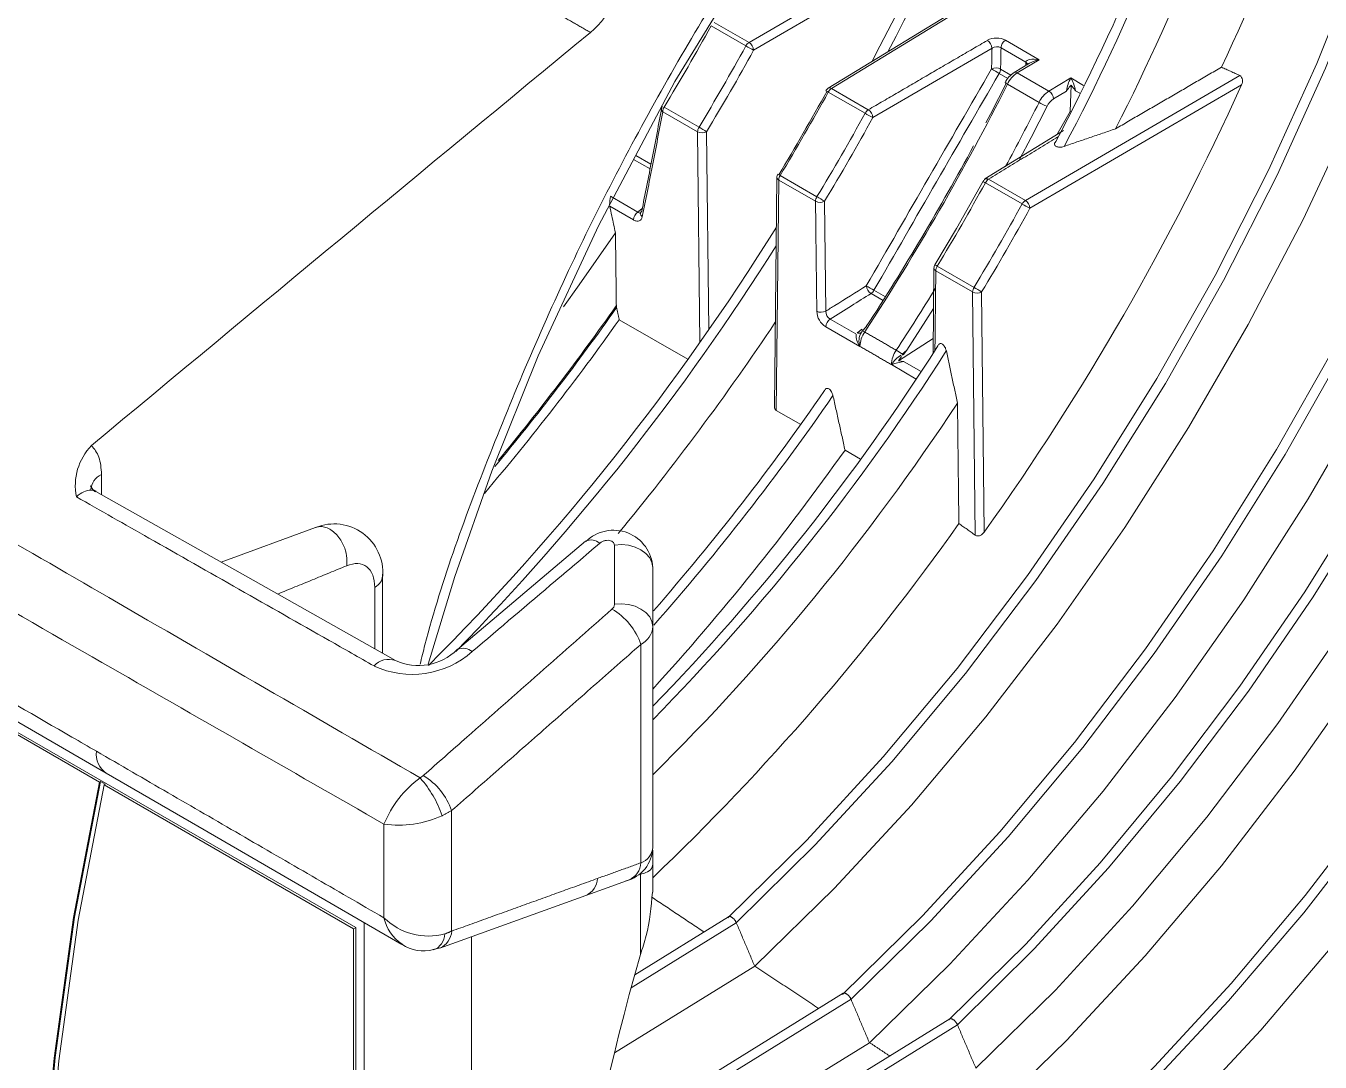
# Model space of a CAD drawing. Extents: x 8 to 113, y 2 to 87.
# Drawn here: x 25.463 to 27.49, y 62.388 to 64.01 of the extents above; entities that cross this region are included whole.
import ezdxf

# ---------------------------------------------------------------- set-up
doc = ezdxf.new("R2010")
doc.units = 0
doc.header["$MEASUREMENT"] = 0
doc.layers.add('OBJECT', color=7, linetype='CONTINUOUS')

msp = doc.modelspace()

# ---------------------------------------------------------------- linework, layer by layer
at = {"layer": 'OBJECT', "linetype": 'Continuous', "lineweight": 15}
for p, q in [((26.5959, 63.9845), (26.8866, 64.1541)), ((26.8763, 64.1318), (26.603, 63.9724)), ((27.0324, 64.104), (26.7198, 63.9128)), ((27.0391, 64.1046), (26.7249, 63.9123)), ((26.5908, 63.979), (26.5363, 64.0105)), ((26.5414, 64.016), (26.5959, 63.9845)), ((26.9973, 63.988), (27.0502, 63.9575)), ((26.9763, 63.9757), (26.7896, 63.867)), ((27.0292, 63.9537), (26.9904, 63.9761)), ((27.0351, 63.9519), (27.0109, 63.9375)), ((27.0502, 63.9575), (27.0159, 63.937)), ((27.029, 63.9482), (27.0291, 63.9529)), ((27.0292, 63.9537), (27.0291, 63.9529)), ((27.0321, 63.9492), (27.0321, 63.9492)), ((27.0013, 63.9282), (26.9876, 63.9361)), ((26.9897, 63.9428), (27.006, 63.9334)), ((27.0159, 63.937), (27.0654, 63.9084)), ((27.0285, 63.7371), (27.3642, 63.9329)), ((27.0654, 63.9084), (27.0997, 63.9289)), ((27.0997, 63.9289), (27.1197, 63.9173)), ((26.7774, 63.8736), (26.7199, 63.9068)), ((26.7249, 63.9123), (26.7825, 63.8791)), ((27.0499, 63.8907), (27.0004, 63.9193)), ((27.367, 63.9183), (27.0356, 63.725)), ((27.0928, 63.9082), (27.0726, 63.8962)), ((27.0928, 63.9082), (27.0928, 63.9087)), ((27.0988, 63.8765), (27.1, 63.9176)), ((27.1137, 63.9049), (27.1069, 63.9088)), ((26.463, 63.8834), (26.5175, 63.8519)), ((26.5152, 63.8446), (26.4607, 63.8761)), ((27.0776, 63.8399), (27.0988, 63.8765)), ((27.0996, 63.876), (27.0988, 63.8765)), ((26.5187, 63.5149), (26.5152, 63.8446)), ((26.5293, 63.8447), (26.5326, 63.5347)), ((27.0884, 63.8465), (26.9651, 63.7712)), ((26.4408, 63.7865), (26.415, 63.8014)), ((26.4183, 63.8075), (26.4422, 63.7937)), ((26.6394, 63.7732), (26.6356, 63.4143)), ((26.6423, 63.769), (26.6385, 63.4084)), ((26.6999, 63.7358), (26.6423, 63.769)), ((26.6446, 63.7763), (26.7022, 63.743)), ((27.0234, 63.7316), (26.9659, 63.7648)), ((26.9709, 63.7703), (27.0285, 63.7371)), ((26.3787, 63.7436), (26.4217, 63.7188)), ((26.4147, 63.7066), (26.3777, 63.728)), ((26.714, 63.7358), (26.7159, 63.5637)), ((26.9459, 63.5938), (26.8883, 63.627)), ((26.8906, 63.6343), (26.9481, 63.601)), ((26.8058, 63.5805), (26.7868, 63.5914)), ((26.7914, 63.5965), (26.8094, 63.5861)), ((26.9499, 63.213), (26.9459, 63.5938)), ((26.9599, 63.5938), (26.9639, 63.2177)), ((26.3926, 63.5503), (26.4999, 63.4884)), ((26.7694, 63.5085), (26.716, 63.5393)), ((26.7227, 63.5514), (26.7629, 63.5282)), ((26.8299, 63.4862), (26.8841, 63.5207)), ((26.8577, 63.4575), (26.8189, 63.48)), ((26.8388, 63.4844), (26.8653, 63.469)), ((26.6385, 63.4084), (26.6767, 63.3863)), ((26.7461, 63.3462), (26.7705, 63.3322)), ((25.917, 63.2249), (25.7693, 63.1706)), ((26.3398, 63.2034), (26.1394, 63.0339)), ((26.022, 63.028), (26.022, 63.1518)), ((26.0098, 63.0349), (26.0098, 63.131)), ((26.445, 63.0697), (26.445, 62.7242)), ((26.4264, 63.0419), (26.4264, 62.6999)), ((25.3813, 62.9606), (25.5892, 62.8403)), ((25.5786, 62.8261), (25.446, 62.9027)), ((25.9799, 62.5986), (25.4496, 62.9047)), ((25.58, 62.827), (25.5786, 62.8261)), ((25.5873, 62.8228), (25.58, 62.827)), ((25.5873, 62.8228), (25.5859, 62.822)), ((25.9764, 62.5965), (25.5859, 62.822)), ((26.1301, 62.7816), (26.1301, 62.5929)), ((26.0241, 62.6137), (26.0241, 62.7605)), ((26.445, 62.6537), (26.445, 62.697)), ((26.4256, 62.5563), (26.4256, 62.6822)), ((26.1118, 62.5663), (26.3403, 62.6488)), ((25.993, 60.4217), (25.993, 62.6064)), ((26.5759, 62.606), (26.4112, 62.5043)), ((26.5637, 62.6154), (26.4167, 62.5246)), ((25.9764, 62.5965), (25.9799, 62.5986)), ((25.9764, 60.4531), (25.9764, 62.5965)), ((25.9799, 60.4551), (25.9799, 62.5986)), ((26.1013, 62.5643), (26.1148, 62.5675)), ((26.1612, 62.5842), (26.1612, 60.4459)), ((26.6047, 62.538), (26.3849, 62.4023)), ((26.7555, 62.4861), (26.3477, 62.2342)), ((26.7434, 62.4955), (26.3516, 62.2535)), ((26.91, 62.4555), (26.4758, 62.1874)), ((26.9222, 62.4461), (26.4876, 62.1777)), ((26.7843, 62.4181), (26.3305, 62.1377))]:
    msp.add_line(p, q, dxfattribs=at)
at = {"layer": 'OBJECT', "linetype": 'Continuous', "lineweight": 15, "flags": 128}
for points in [[(27.8441, 65.3306), (27.848, 65.1968), (27.8431, 65.042), (27.8283, 64.8824), (27.8038, 64.7189), (27.7697, 64.5523), (27.7261, 64.3837), (27.6734, 64.214), (27.6118, 64.044), (27.5417, 63.8749), (27.4634, 63.7074), (27.3774, 63.5427), (27.2842, 63.3815), (27.1843, 63.2248), (27.0783, 63.0734), (26.9667, 62.9283), (26.8502, 62.7903), (26.7294, 62.66), (26.6051, 62.5382)], [(26.0932, 63.0108), (26.1349, 63.1481), (26.193, 63.3132), (26.2658, 63.4937), (26.3599, 63.6974), (26.4797, 63.9234), (26.629, 64.167), (26.7368, 64.3233), (26.8373, 64.4568), (26.9284, 64.5688), (26.9896, 64.6396), (27.044, 64.6999), (27.0967, 64.7559), (27.173, 64.833), (27.2771, 64.931), (27.4099, 65.0448), (27.5721, 65.1674), (27.7632, 65.2895)], [(27.7587, 65.2866), (27.7598, 65.2596), (27.7598, 65.1082), (27.7497, 64.9515), (27.7296, 64.7903), (27.6996, 64.6256), (27.6599, 64.4584), (27.6107, 64.2897), (27.5523, 64.1205), (27.4851, 63.9518), (27.4094, 63.7845), (27.3257, 63.6197), (27.2345, 63.4583), (27.1363, 63.3013), (27.0318, 63.1497), (26.9215, 63.0042), (26.806, 62.8659), (26.6862, 62.7355), (26.5626, 62.6137)], [(27.7713, 65.292), (27.7731, 65.2519), (27.7731, 65.1005), (27.763, 64.9438), (27.7429, 64.7826), (27.7129, 64.6179), (27.6732, 64.4508), (27.624, 64.2821), (27.5656, 64.1128), (27.4984, 63.9441), (27.4227, 63.7768), (27.339, 63.612), (27.2478, 63.4506), (27.1496, 63.2937), (27.0451, 63.142), (26.9348, 62.9966), (26.8193, 62.8582), (26.6995, 62.7278), (26.5759, 62.606)], [(28.4074, 65.2326), (28.409, 65.221), (28.4243, 65.0739), (28.4294, 64.9201), (28.4243, 64.7604), (28.409, 64.5956), (28.3837, 64.4268), (28.3484, 64.2549), (28.3033, 64.0809), (28.2487, 63.9057), (28.185, 63.7303), (28.1124, 63.5558), (28.0314, 63.383), (27.9425, 63.2131), (27.8461, 63.0469), (27.7427, 62.8853), (27.6331, 62.7294), (27.5177, 62.5799), (27.3973, 62.4377), (27.2725, 62.3036), (27.144, 62.1784)], [(28.3361, 65.1914), (28.3507, 65.0501), (28.3557, 64.9003), (28.3507, 64.7446), (28.3358, 64.5841), (28.311, 64.4196), (28.2764, 64.2521), (28.2323, 64.0825), (28.179, 63.9118), (28.1166, 63.741), (28.0456, 63.571), (27.9664, 63.4028), (27.8795, 63.2373), (27.7852, 63.0756), (27.6843, 62.9184), (27.5771, 62.7668), (27.4644, 62.6215), (27.3468, 62.4835), (27.225, 62.3534), (27.0996, 62.2321)], [(28.3247, 65.1849), (28.3375, 65.0564), (28.3424, 64.9079), (28.3375, 64.7538), (28.3229, 64.5949), (28.2985, 64.4321), (28.2646, 64.2664), (28.2214, 64.0985), (28.169, 63.9295), (28.1078, 63.7603), (28.0382, 63.5918), (27.9604, 63.4251), (27.875, 63.2609), (27.7824, 63.1003), (27.6831, 62.9442), (27.5777, 62.7933), (27.4668, 62.6486), (27.351, 62.5108), (27.2309, 62.3808), (27.1072, 62.2592)], [(28.2339, 65.1325), (28.2371, 65.0116), (28.232, 64.8535), (28.2169, 64.6905), (28.1918, 64.5234), (28.1569, 64.3533), (28.1124, 64.1811), (28.0584, 64.0077), (27.9954, 63.8341), (27.9236, 63.6614), (27.8435, 63.4904), (27.7555, 63.3221), (27.6602, 63.1576), (27.558, 62.9976), (27.4495, 62.8432), (27.3354, 62.6952), (27.2163, 62.5543), (27.0928, 62.4215), (26.9657, 62.2975)], [(28.1562, 65.0876), (28.1581, 65.0438), (28.1581, 64.8913), (28.148, 64.7334), (28.1277, 64.571), (28.0975, 64.405), (28.0574, 64.2366), (28.0078, 64.0666), (27.9489, 63.896), (27.8811, 63.726), (27.8048, 63.5574), (27.7204, 63.3914), (27.6285, 63.2288), (27.5295, 63.0707), (27.4241, 62.9179), (27.3129, 62.7714), (27.1965, 62.6321), (27.0757, 62.5007), (26.9511, 62.3781)], [(28.0708, 65.0385), (28.0712, 65.0291), (28.0712, 64.8818), (28.0614, 64.7294), (28.0419, 64.5726), (28.0128, 64.4125), (27.9743, 64.2499), (27.9265, 64.0858), (27.8699, 63.9212), (27.8046, 63.7571), (27.7312, 63.5943), (27.65, 63.4339), (27.5614, 63.2769), (27.4661, 63.124), (27.3646, 62.9764), (27.2575, 62.8347), (27.1454, 62.6998), (27.029, 62.5726), (26.9089, 62.4538)], [(28.0835, 65.0456), (28.0845, 65.0214), (28.0845, 64.8741), (28.0747, 64.7217), (28.0552, 64.565), (28.0261, 64.4048), (27.9876, 64.2422), (27.9398, 64.0781), (27.8832, 63.9135), (27.8179, 63.7494), (27.7445, 63.5866), (27.6632, 63.4263), (27.5747, 63.2692), (27.4794, 63.1164), (27.3779, 62.9687), (27.2708, 62.827), (27.1587, 62.6922), (27.0422, 62.565), (26.9222, 62.4461)], [(27.9541, 65.0348), (27.9536, 65.0151), (27.9434, 64.8567), (27.923, 64.6937), (27.8927, 64.5272), (27.8525, 64.3582), (27.8027, 64.1876), (27.7436, 64.0165), (27.6756, 63.8459), (27.599, 63.6768), (27.5143, 63.5102), (27.422, 63.3471), (27.3227, 63.1885), (27.2169, 63.0352), (27.1053, 62.8883), (26.9885, 62.7485), (26.8673, 62.6167), (26.7423, 62.4938)], [(27.9675, 65.03), (27.9668, 65.0075), (27.9566, 64.849), (27.9363, 64.686), (27.906, 64.5195), (27.8658, 64.3505), (27.816, 64.1799), (27.7569, 64.0088), (27.6889, 63.8382), (27.6123, 63.6691), (27.5276, 63.5025), (27.4353, 63.3394), (27.336, 63.1808), (27.2302, 63.0275), (27.1186, 62.8806), (27.0018, 62.7408), (26.8806, 62.6091), (26.7555, 62.4861)], [(28.0406, 65.0268), (28.0368, 64.9481), (28.0219, 64.7868), (27.9971, 64.6215), (27.9626, 64.4532), (27.9185, 64.2828), (27.8652, 64.1112), (27.8029, 63.9395), (27.7319, 63.7685), (27.6527, 63.5993), (27.5658, 63.4328), (27.4715, 63.2699), (27.3705, 63.1116), (27.2632, 62.9588), (27.1504, 62.8122), (27.0326, 62.6727), (26.9104, 62.5412), (26.7847, 62.4183)], [(27.0291, 63.9529), (27.0304, 63.952), (27.0313, 63.951), (27.0319, 63.95), (27.0319, 63.95)], [(26.9666, 63.8586), (26.9738, 63.8724), (26.9988, 63.9214)], [(27.0625, 63.8846), (27.0374, 63.8357), (27.0193, 63.8012)], [(26.9623, 63.7671), (26.9205, 63.6931), (26.8868, 63.6363)], [(26.426, 63.7177), (26.4259, 63.7174), (26.426, 63.7174)], [(26.3866, 63.6865), (26.33, 63.6049), (26.3053, 63.5706)], [(26.8854, 63.6312), (26.8839, 63.4986), (26.8839, 63.4985)], [(26.8847, 63.5681), (26.8728, 63.5491), (26.8431, 63.5027)], [(25.5734, 63.282), (25.5684, 63.2847), (25.5644, 63.2901), (25.5644, 63.2897)], [(26.042, 63.0167), (25.8397, 63.1308), (25.5731, 63.2814)], [(26.445, 63.1622), (26.4438, 63.1701), (26.4402, 63.1776), (26.4344, 63.1843), (26.4266, 63.19), (26.4174, 63.1943), (26.407, 63.1971), (26.396, 63.1981), (26.385, 63.1974)], [(26.445, 63.0697), (26.4438, 63.0776), (26.4402, 63.085), (26.4344, 63.0917), (26.4266, 63.0973), (26.4174, 63.1016), (26.407, 63.1044), (26.396, 63.1054), (26.385, 63.1047)], [(25.5892, 62.8403), (25.7328, 62.7571), (26.0519, 62.5722)], [(25.5786, 62.8261), (25.5381, 62.614), (25.5077, 62.3941), (25.4873, 62.167), (25.4771, 61.9331), (25.4771, 61.693), (25.4873, 61.4473), (25.5077, 61.1966), (25.5381, 60.9416), (25.5786, 60.6827)], [(25.58, 62.827), (25.5395, 62.6149), (25.5091, 62.395), (25.4887, 62.1678), (25.4786, 61.9339), (25.4786, 61.6938), (25.4887, 61.4481), (25.5091, 61.1975), (25.5395, 60.9424), (25.58, 60.6835)], [(25.5859, 60.6785), (25.5453, 60.9374), (25.5148, 61.1925), (25.4944, 61.4432), (25.4842, 61.6889), (25.4842, 61.929), (25.4944, 62.1629), (25.5148, 62.39), (25.5453, 62.6099), (25.5859, 62.822)], [(26.3403, 62.6488), (26.3752, 62.6614), (26.408, 62.6732)]]:
    msp.add_lwpolyline(points, dxfattribs=at)
at = {"layer": 'OBJECT', "linetype": 'Continuous', "lineweight": 15}
for centre, radius, start, end in [((24.2782, 65.3846), 3.3791, 334.7988, 357.1851), ((24.2927, 65.3274), 3.2344, 332.8044, 356.46), ((24.2534, 65.331), 3.1972, 331.9876, 355.2622), ((24.276, 65.3197), 3.1872, 331.9671, 355.6446), ((23.4562, 65.7349), 3.7928, 332.269, 345.4713), ((23.4276, 65.7486), 3.8093, 331.9007, 344.9994), ((26.2545, 64.1104), 0.1442, 310.1645, 335.6518), ((23.3505, 65.7634), 3.6362, 328.8662, 331.1789), ((198.2281, -144.3584), 270.1043, 129.520147, 129.735322), ((26.6038, 63.9722), 0.0147, 122.7738, 152.2583), ((26.5872, 63.9713), 0.0158, 3.9868, 56.7612), ((26.9834, 63.9616), 0.0299, 62.3139, 118.4255), ((26.9605, 63.9746), 0.0158, 3.9263, 56.6857), ((27.0058, 63.9751), 0.0155, 123.3227, 176.0999), ((23.4812, 65.6881), 3.5483, 328.836, 331.206), ((23.4782, 65.6898), 3.5656, 328.8362, 331.2059), ((26.7296, 64.2198), 0.2779, 240.0462, 242.8994), ((26.9837, 63.9635), 0.0143, 62.2501, 121.2988), ((26.9824, 63.9285), 0.0161, 63.0336, 114.9099), ((27.0265, 63.9487), 0.00573, 14.0587, 61.8596), ((27.059, 63.9102), 0.0481, 100.5158, 119.7565), ((22.7991, 56.7168), 8.3463, 59.87867, 59.97366), ((26.975, 63.9437), 0.0147, 329.0087, 356.6172), ((27.0321, 63.9045), 0.0392, 122.7168, 153.8043), ((27.0395, 63.9006), 0.0434, 122.9514, 154.4148), ((27.013, 63.9332), 0.00474, 52.3798, 116.4124), ((27.1457, 63.9018), 0.0533, 149.472, 172.5634), ((27.0518, 63.9004), 0.0558, 8.7058, 30.7139), ((27.3575, 63.924), 0.0111, 328.8376, 53.2656), ((23.4327, 65.7158), 3.7496, 328.8677, 331.1813), ((23.4499, 65.7059), 3.7322, 328.8679, 331.1811), ((26.725, 63.9042), 0.01, 121.4626, 151.1815), ((26.7323, 63.9305), 0.0268, 233.3166, 242.3861), ((26.722, 63.9085), 0.00484, 53.2077, 116.9922), ((26.7329, 63.9), 0.0147, 122.7764, 152.2887), ((23.4969, 65.6789), 3.9206, 326.7831, 333.3324), ((23.5936, 65.6232), 4.1407, 324.4836, 335.6852), ((27.0036, 63.9274), 0.00874, 220.2187, 248.4117), ((27.089, 63.872), 0.0434, 122.9514, 154.4148), ((27.0571, 63.8952), 0.0156, 3.6388, 57.5208), ((27.0976, 63.8996), 0.0103, 115.8317, 118.0906), ((26.4753, 63.8756), 0.0146, 147.7092, 177.9399), ((23.558, 65.6443), 3.9075, 331.6738, 333.3356), ((27.0982, 63.9744), 0.0966, 239.9931, 248.2695), ((27.0881, 63.8724), 0.0284, 122.9514, 154.4148), ((26.4642, 63.8813), 0.00625, 173.3958, 236.4717), ((23.5877, 65.6265), 3.6397, 328.837, 331.2091), ((23.585, 65.6281), 3.6567, 328.837, 331.2091), ((26.7905, 63.8667), 0.0147, 122.7764, 152.2887), ((26.9113, 64.1055), 0.2678, 240.0058, 242.9662), ((26.7738, 63.8659), 0.0158, 3.9689, 56.7373), ((26.5298, 63.8441), 0.0146, 147.7092, 177.9399), ((26.5222, 63.8585), 0.0156, 243.3697, 297.0431), ((26.3732, 63.6025), 0.2881, 57.2026, 59.9549), ((23.4786, 65.6895), 3.9393, 326.9218, 331.713), ((26.6494, 63.7731), 0.01, 148.8675, 179.3854), ((26.6444, 63.7736), 0.00503, 184.3904, 245.5172), ((26.6298, 63.7529), 0.0276, 57.7003, 66.4815), ((26.6569, 63.7685), 0.0146, 147.6797, 177.9372), ((23.7761, 65.5177), 3.6397, 328.837, 331.2091), ((26.971, 63.7622), 0.01, 121.4836, 151.2093), ((26.9763, 63.7855), 0.0232, 232.683, 243.1663), ((26.968, 63.7664), 0.00484, 53.2323, 117.0163), ((26.9789, 63.758), 0.0147, 122.7764, 152.2887), ((26.4664, 63.7285), 0.089, 170.2612, 178.7519), ((26.7145, 63.7353), 0.0146, 147.6797, 177.9372), ((26.5636, 63.503), 0.2772, 57.139, 59.9997), ((26.4311, 63.7165), 0.00522, 128.9214, 166.5472), ((26.7069, 63.7497), 0.0156, 243.3956, 297.0633), ((23.91, 65.4406), 3.5516, 328.8061, 331.237), ((23.907, 65.4423), 3.569, 328.8062, 331.2369), ((27.0364, 63.7247), 0.0147, 122.7764, 152.2887), ((27.1587, 63.9663), 0.271, 240.0474, 242.9738), ((27.0198, 63.7239), 0.0158, 3.9868, 56.7612), ((26.4301, 63.7059), 0.0154, 123.2297, 177.3477), ((26.4322, 63.7168), 0.0063, 171.5571, 236.045), ((23.3846, 65.718), 3.8313, 315.003, 328.1366), ((23.3906, 65.7148), 3.8398, 315.6566, 327.7572), ((26.8954, 63.6311), 0.01, 148.8368, 179.3624), ((26.8903, 63.6315), 0.0049, 183.4349, 246.4205), ((26.8756, 63.6105), 0.0281, 57.694, 66.3334), ((26.9029, 63.6265), 0.0146, 147.6797, 177.9372), ((32.1345, 72.8828), 10.7137, 240.01096, 240.08496), ((26.7957, 63.6051), 0.0163, 186.1275, 237.0729), ((23.5558, 65.6444), 3.9094, 326.7805, 328.4676), ((26.9605, 63.5932), 0.0146, 147.6797, 177.9372), ((26.8075, 63.3579), 0.2809, 57.1306, 59.9537), ((26.7785, 63.6037), 0.0148, 304.0846, 330.9213), ((26.9529, 63.6077), 0.0156, 243.3697, 297.0431), ((23.1219, 65.8741), 3.9977, 320.2974, 324.7933), ((23.1211, 65.8751), 3.997, 320.4476, 324.8185), ((26.7088, 63.5776), 0.0156, 243.4364, 297.0979), ((26.7322, 63.565), 0.0304, 182.6488, 237.7547), ((26.7304, 63.5636), 0.0145, 179.6949, 237.8767), ((23.1247, 65.8698), 4.0073, 319.709, 324.6335), ((23.2574, 65.8018), 4.063, 320.4642, 326.2818), ((26.7315, 63.5386), 0.0155, 124.4666, 177.2658), ((26.7899, 63.5253), 0.0265, 174.5025, 219.1897), ((26.768, 63.5346), 0.00555, 241.1775, 338.3378), ((26.794, 63.5171), 0.0261, 148.4975, 199.2495), ((26.8136, 63.5065), 0.0442, 146.0786, 177.3023), ((23.8929, 65.4234), 3.5575, 315.8398, 327.4473), ((23.9114, 65.4119), 3.551, 315.5193, 327.4539), ((26.8603, 63.4788), 0.0414, 144.9961, 178.3848), ((26.7704, 63.4066), 0.1111, 53.8984, 59.7709), ((26.8567, 63.4573), 0.0441, 121.3074, 149.0711), ((26.852, 63.3881), 0.0977, 98.1565, 109.8027), ((23.5217, 65.6406), 3.8776, 318.9602, 325.4102), ((23.9008, 65.4094), 3.6176, 314.6905, 326.6345), ((23.5398, 65.6294), 3.8717, 318.6599, 325.4132), ((26.6415, 63.4135), 0.00594, 172.2508, 238.9534), ((25.6306, 63.2906), 0.0899, 135.793, 191.2856), ((23.5264, 65.6289), 3.9468, 317.6884, 324.6654), ((25.5945, 63.2811), 0.0298, 115.3239, 175.2524), ((25.9458, 63.1541), 0.0765, 355.8223, 111.9108), ((26.3836, 63.1593), 0.0614, 2.6943, 134.7764), ((23.8038, 65.4445), 3.8259, 313.658, 324.6533), ((26.3488, 63.1848), 0.0206, 49.3437, 115.6076), ((26.3751, 63.1051), 0.00992, 306.98, 357.3266), ((26.3295, 63.0088), 0.1024, 18.8641, 59.7378), ((26.4118, 63.0718), 0.0333, 296.055, 356.4818), ((26.078, 63.0949), 0.0861, 245.3576, 314.9603), ((26.1485, 63.015), 0.0209, 48.3856, 116.4462), ((26.0682, 63.1375), 0.1425, 245.2899, 311.3881), ((26.0315, 62.9881), 0.0304, 69.74, 138.8908), ((25.6101, 62.8703), 0.0366, 173.3371, 235.1867), ((26.1794, 62.6973), 0.1676, 126.0554, 157.884), ((25.9585, 62.7225), 0.1646, 18.0442, 42.0719), ((26.033, 62.7484), 0.1026, 18.8966, 59.1067), ((26.0474, 62.9209), 0.1621, 261.7237, 294.6503), ((26.3901, 62.725), 0.0549, 283.3231, 359.196), ((26.4169, 62.7264), 0.0282, 289.736, 355.5489), ((26.3956, 62.7015), 0.0309, 293.782, 356.9545), ((26.3279, 62.677), 0.0308, 293.7667, 357.0281), ((26.0939, 62.6847), 0.0995, 225.4839, 284.9055), ((26.0874, 62.6271), 0.0647, 191.906, 237.2012), ((26.092, 62.5892), 0.0275, 290.5405, 358.5795), ((26.0994, 62.5946), 0.0308, 293.6139, 357.0112), ((26.085, 62.6182), 0.0564, 234.4969, 287.0237)]:
    msp.add_arc(centre, radius, start, end, dxfattribs=at)
for centre, major_axis, ratio, start_param, end_param in [((27.0504, 63.9494), (0.0211, -0.0046), 0.365434, 1.656225, 3.174661), ((28.472, 62.8066), (1.5635, 2.6147), 0.587369, 1.999022, 2.720718)]:
    msp.add_ellipse(centre, major_axis=major_axis, ratio=ratio, start_param=start_param, end_param=end_param, dxfattribs=at)
for points, knots in [([(26.0807, 63.011), (26.0832, 63.021), (26.1109, 63.1329), (26.1914, 63.3505), (26.3221, 63.6571), (26.4809, 63.9566), (26.6609, 64.2432), (26.8603, 64.5121), (27.0753, 64.7588), (27.3024, 64.9783), (27.5375, 65.1701), (27.697, 65.2691), (27.7767, 65.3186)], [0, 0, 0, 0, 0.010831, 0.120739, 0.230646, 0.340554, 0.450462, 0.560369, 0.670277, 0.780185, 0.890092, 1, 1, 1, 1]), ([(26.9756, 63.943), (26.9758, 63.9486), (26.976, 63.9595), (26.9762, 63.9704), (26.9763, 63.9757)], [0, 0, 0, 0, 0.511517, 1, 1, 1, 1]), ([(26.9904, 63.9761), (26.9902, 63.97), (26.99, 63.9589), (26.9898, 63.9478), (26.9897, 63.9428)], [0, 0, 0, 0, 0.546759, 1, 1, 1, 1]), ([(26.7794, 63.6034), (26.8121, 63.66), (26.8774, 63.7733), (26.9429, 63.8865), (26.9756, 63.943)], [0, 0, 0, 0, 0.500121, 1, 1, 1, 1]), ([(26.9876, 63.9361), (26.9549, 63.8796), (26.8894, 63.7664), (26.8241, 63.6531), (26.7914, 63.5965)], [0, 0, 0, 0, 0.499879, 1, 1, 1, 1]), ([(27.0928, 63.9082), (27.0928, 63.9083), (27.0929, 63.9085), (27.093, 63.9087), (27.0931, 63.9089)], [0, 0, 0, 0, 0.169377, 1, 1, 1, 1]), ([(27.0931, 63.9089), (27.0949, 63.9113), (27.0972, 63.9143), (27.0995, 63.9171), (27.1, 63.9176)], [0, 0, 0, 0, 0.81311, 1, 1, 1, 1]), ([(27.1069, 63.9088), (27.1069, 63.9089), (27.1049, 63.9122), (27.1024, 63.9149), (27.1, 63.9176)], [0, 0, 0, 0, 0.010964, 1, 1, 1, 1]), ([(26.4278, 63.7205), (26.4331, 63.7472), (26.444, 63.8018), (26.4544, 63.8568), (26.4597, 63.8849)], [0, 0, 0, 0, 0.488568, 1, 1, 1, 1]), ([(26.4607, 63.8761), (26.4554, 63.8479), (26.4449, 63.7929), (26.434, 63.7383), (26.4287, 63.7115)], [0, 0, 0, 0, 0.511446, 1, 1, 1, 1]), ([(27.076, 63.8294), (27.0753, 63.8285), (27.0741, 63.827), (27.0741, 63.8247), (27.075, 63.8229), (27.0767, 63.8216), (27.0791, 63.8208), (27.082, 63.8205), (27.0856, 63.8207), (27.0881, 63.8214), (27.0893, 63.8218)], [0, 0, 0, 0, 0.18371, 0.310733, 0.415173, 0.520123, 0.613607, 0.709266, 0.847431, 1, 1, 1, 1]), ([(26.3777, 63.728), (26.3787, 63.7231), (26.3817, 63.7092), (26.3847, 63.6954), (26.3866, 63.6865)], [0, 0, 0, 0, 0.358428, 1, 1, 1, 1]), ([(26.4147, 63.7066), (26.4148, 63.7065), (26.4166, 63.7056), (26.4199, 63.7044), (26.4241, 63.7048), (26.4273, 63.7071), (26.4282, 63.7101), (26.4287, 63.7115)], [0, 0, 0, 0, 0.019992, 0.268336, 0.513409, 0.756671, 1, 1, 1, 1]), ([(26.4265, 63.7182), (26.4262, 63.7179), (26.4255, 63.7173), (26.4238, 63.7174), (26.4224, 63.7183), (26.4217, 63.7188)], [0, 0, 0, 0, 0.214845, 0.587834, 1, 1, 1, 1]), ([(26.7159, 63.5637), (26.7207, 63.5667), (26.7418, 63.5799), (26.763, 63.5931), (26.7794, 63.6034)], [0, 0, 0, 0, 0.22471, 1, 1, 1, 1]), ([(26.7868, 63.5914), (26.7765, 63.585), (26.7552, 63.5717), (26.7338, 63.5583), (26.7227, 63.5514)], [0, 0, 0, 0, 0.479789, 1, 1, 1, 1]), ([(26.7768, 63.5312), (26.776, 63.5317), (26.7743, 63.5326), (26.773, 63.5331), (26.7729, 63.5329), (26.7731, 63.5326), (26.7731, 63.5326)], [0, 0, 0, 0, 0.324222, 0.648443, 0.972665, 1, 1, 1, 1]), ([(26.8363, 63.4947), (26.8385, 63.4973), (26.8408, 63.5), (26.843, 63.5027), (26.8431, 63.5027)], [0, 0, 0, 0, 0.975174, 1, 1, 1, 1]), ([(26.9048, 63.5015), (26.9043, 63.503), (26.9036, 63.5056), (26.9017, 63.509), (26.8997, 63.5113), (26.8977, 63.5127), (26.8958, 63.5132), (26.894, 63.5129), (26.8924, 63.5116), (26.8918, 63.51), (26.8915, 63.5092)], [0, 0, 0, 0, 0.184962, 0.312091, 0.417436, 0.523258, 0.618287, 0.715899, 0.855654, 1, 1, 1, 1]), ([(26.8299, 63.4862), (26.8326, 63.4857), (26.8353, 63.4852), (26.8381, 63.4848), (26.8381, 63.4847)], [0, 0, 0, 0, 0.983765, 1, 1, 1, 1]), ([(26.7272, 63.4316), (26.7268, 63.4331), (26.726, 63.4357), (26.7239, 63.4392), (26.7217, 63.4415), (26.7195, 63.4428), (26.7176, 63.443), (26.716, 63.4425), (26.7147, 63.4412), (26.7142, 63.4399), (26.7139, 63.4392)], [0, 0, 0, 0, 0.189552, 0.317292, 0.445866, 0.555359, 0.656161, 0.763217, 0.887322, 1, 1, 1, 1]), ([(25.1289, 63.384), (25.1428, 63.376), (25.2975, 63.2865), (25.6148, 63.1028), (25.9182, 62.927), (26.0807, 62.8329)], [0, 0, 0, 0, 0.043725, 0.487633, 1, 1, 1, 1]), ([(25.5662, 63.3533), (25.5706, 63.3478), (25.5798, 63.3367), (25.5811, 63.3177), (25.5818, 63.308)], [0, 0, 0, 0, 0.488245, 1, 1, 1, 1]), ([(26.0241, 62.7605), (25.8769, 62.8448), (25.564, 63.0242), (25.2512, 63.2036), (25.0855, 63.2985)], [0, 0, 0, 0, 0.470469, 1, 1, 1, 1]), ([(25.5727, 63.2808), (25.571, 63.2818), (25.5667, 63.2843), (25.557, 63.2825), (25.5482, 63.2778), (25.5434, 63.2738), (25.5424, 63.273)], [0, 0, 0, 0, 0.223448, 0.566973, 0.910303, 1, 1, 1, 1]), ([(26.0086, 63.0081), (25.9851, 63.0215), (25.8676, 63.0882), (25.7122, 63.1765), (25.5803, 63.2515), (25.5424, 63.273)], [0, 0, 0, 0, 0.151261, 0.756305, 1, 1, 1, 1]), ([(25.9657, 63.1651), (25.966, 63.169), (25.9666, 63.1777), (25.9637, 63.1904), (25.959, 63.2013), (25.9536, 63.2097), (25.9469, 63.2172), (25.9392, 63.2229), (25.9311, 63.2261), (25.9234, 63.2269), (25.919, 63.2255), (25.9169, 63.2248)], [0, 0, 0, 0, 0.124866, 0.282663, 0.374937, 0.474979, 0.580962, 0.690187, 0.799412, 0.905395, 1, 1, 1, 1]), ([(26.9639, 63.2177), (26.9631, 63.2167), (26.9614, 63.2147), (26.9582, 63.2126), (26.9549, 63.2116), (26.952, 63.2118), (26.9506, 63.2126), (26.9499, 63.213)], [0, 0, 0, 0, 0.232957, 0.466132, 0.657965, 0.850839, 1, 1, 1, 1]), ([(26.3622, 63.2004), (26.3391, 63.1807), (26.2724, 63.1241), (26.2058, 63.0676), (26.1623, 63.0306)], [0, 0, 0, 0, 0.347831, 1, 1, 1, 1]), ([(26.385, 63.1974), (26.3849, 63.1984), (26.3846, 63.2005), (26.3824, 63.2029), (26.3791, 63.2045), (26.375, 63.2051), (26.3706, 63.2046), (26.366, 63.2031), (26.3635, 63.2014), (26.3622, 63.2004)], [0, 0, 0, 0, 0.140413, 0.280746, 0.419019, 0.557141, 0.697845, 0.842812, 1, 1, 1, 1]), ([(26.385, 63.1047), (26.385, 63.128), (26.385, 63.159), (26.385, 63.1898), (26.385, 63.1974)], [0, 0, 0, 0, 0.752711, 1, 1, 1, 1]), ([(26.0098, 63.131), (26.0092, 63.138), (26.008, 63.1519), (25.9978, 63.1645), (25.9836, 63.1705), (25.9717, 63.1669), (25.9657, 63.1651)], [0, 0, 0, 0, 0.251459, 0.502866, 0.751, 1, 1, 1, 1]), ([(26.0098, 63.131), (26.0133, 63.1336), (26.0204, 63.1388), (26.0214, 63.1453), (26.022, 63.1485)], [0, 0, 0, 0, 0.507248, 1, 1, 1, 1]), ([(26.0857, 62.8365), (26.1085, 62.8565), (26.2069, 62.9435), (26.3054, 63.0304), (26.3811, 63.0972)], [0, 0, 0, 0, 0.230946, 1, 1, 1, 1]), ([(25.3659, 62.995), (25.4224, 62.9622), (25.4917, 62.9221), (25.561, 62.882), (25.5738, 62.8746)], [0, 0, 0, 0, 0.816359, 1, 1, 1, 1]), ([(26.445, 62.7195), (26.445, 62.7159), (26.445, 62.7085), (26.445, 62.7009), (26.445, 62.6971), (26.445, 62.697)], [0, 0, 0, 0, 0.494396, 0.988889, 1, 1, 1, 1]), ([(26.445, 62.697), (26.4446, 62.6949), (26.4436, 62.6899), (26.4363, 62.6848), (26.4286, 62.6829), (26.4256, 62.6822)], [0, 0, 0, 0, 0.316032, 0.733744, 1, 1, 1, 1]), ([(26.4256, 62.5563), (26.4289, 62.5661), (26.4394, 62.597), (26.4424, 62.6307), (26.4445, 62.6538)], [0, 0, 0, 0, 0.316017, 1, 1, 1, 1]), ([(26.5759, 62.606), (26.5757, 62.6065), (26.5752, 62.6074), (26.5744, 62.6088), (26.5734, 62.6102), (26.5724, 62.6115), (26.5712, 62.6126), (26.57, 62.6136), (26.5689, 62.6145), (26.5677, 62.6151), (26.5666, 62.6156), (26.5655, 62.6158), (26.5646, 62.6158), (26.564, 62.6156), (26.5638, 62.6154), (26.5637, 62.6154)], [0, 0, 0, 0, 0.082647, 0.165296, 0.247625, 0.329607, 0.411277, 0.492703, 0.573977, 0.655209, 0.736441, 0.817672, 0.898901, 0.980128, 1, 1, 1, 1]), ([(26.7555, 62.4861), (26.7553, 62.4866), (26.7549, 62.4875), (26.7541, 62.4889), (26.7531, 62.4903), (26.752, 62.4915), (26.7509, 62.4927), (26.7497, 62.4937), (26.7485, 62.4946), (26.7474, 62.4952), (26.7463, 62.4957), (26.7452, 62.4959), (26.7443, 62.4958), (26.7437, 62.4957), (26.7435, 62.4955), (26.7434, 62.4955)], [0, 0, 0, 0, 0.082642, 0.165286, 0.247613, 0.329597, 0.411271, 0.492704, 0.573987, 0.655228, 0.736469, 0.817709, 0.898948, 0.980184, 1, 1, 1, 1]), ([(26.9222, 62.4461), (26.922, 62.4466), (26.9215, 62.4475), (26.9207, 62.449), (26.9197, 62.4503), (26.9186, 62.4516), (26.9175, 62.4528), (26.9163, 62.4538), (26.9151, 62.4546), (26.914, 62.4553), (26.9129, 62.4557), (26.9118, 62.4559), (26.9109, 62.4559), (26.9103, 62.4558), (26.9101, 62.4556), (26.91, 62.4555)], [0, 0, 0, 0, 0.08266, 0.165323, 0.247657, 0.329635, 0.411293, 0.4927, 0.573951, 0.65516, 0.736368, 0.817575, 0.898781, 0.979984, 1, 1, 1, 1])]:
    msp.add_open_spline(points, degree=3, knots=knots, dxfattribs=at)
for points in [[(26.3474, 64.0002), (26.2945, 64.0307)], [(26.7825, 63.8791), (26.9692, 63.9878)], [(27.1695, 63.8492), (27.3356, 63.9458)], [(27.3642, 63.9329), (27.3356, 63.9458)], [(27.0893, 63.8218), (27.1695, 63.8492)], [(27.0795, 63.8369), (26.9709, 63.7703)], [(26.4217, 63.7188), (26.4286, 63.7246)], [(26.7019, 63.5636), (26.6999, 63.7358)], [(26.3866, 63.6865), (26.388, 63.5721)], [(26.8883, 63.627), (26.8869, 63.5027)], [(26.388, 63.5721), (26.3883, 63.5693)], [(26.3883, 63.5693), (26.3926, 63.5503)], [(26.7795, 63.5395), (26.7731, 63.5326)], [(26.7653, 63.5298), (26.7728, 63.5356)], [(26.7768, 63.5312), (26.8263, 63.5026)], [(26.8189, 63.48), (26.7694, 63.5086)], [(26.8359, 63.4964), (26.8431, 63.5027)], [(26.9222, 63.4198), (26.9048, 63.5015)], [(26.8299, 63.4862), (26.8344, 63.4925)], [(26.7461, 63.3462), (26.7272, 63.4316)], [(26.9244, 63.2312), (26.9222, 63.4198)], [(25.5818, 63.308), (25.5816, 63.2767)], [(26.9244, 63.2312), (26.9499, 63.213)], [(25.9657, 63.1651), (25.8577, 63.1207)], [(26.445, 63.1622), (26.445, 63.0697)], [(26.4264, 63.0419), (26.1301, 62.7816)], [(25.5738, 62.8746), (26.0241, 62.6137)], [(26.0807, 62.8329), (26.0857, 62.8365)], [(26.1301, 62.7816), (26.115, 62.7735)], [(26.3586, 62.6754), (26.4264, 62.6999)], [(26.1301, 62.5929), (26.3586, 62.6754)], [(26.5252, 62.5916), (26.4434, 62.6462)], [(26.6047, 62.538), (26.5759, 62.606)], [(26.1195, 62.5885), (26.1301, 62.5929)], [(26.6051, 62.5382), (26.6047, 62.538)], [(26.7048, 62.4716), (26.6051, 62.5382)], [(26.7843, 62.4181), (26.7555, 62.4861)], [(26.9511, 62.3781), (26.9222, 62.4461)], [(26.7847, 62.4183), (26.7843, 62.4181)], [(26.816, 62.3974), (26.7847, 62.4183)]]:
    msp.add_open_spline(points, degree=1, dxfattribs=at)

doc.saveas('drawing.dxf')
